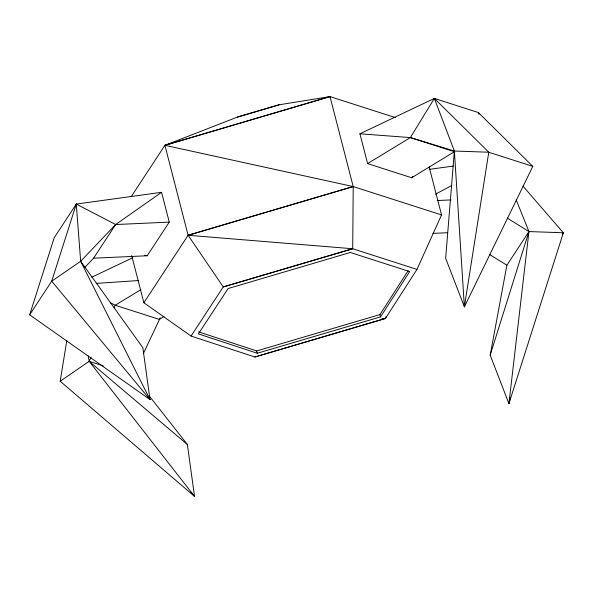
<?xml version="1.0" encoding="UTF-8"?>
<svg xmlns="http://www.w3.org/2000/svg" width="593" height="593" viewBox="0 0 593 593"><rect width="100%" height="100%" fill="white"/><g stroke="black" fill="none" stroke-linecap="round" stroke-linejoin="round"><path stroke-width="0.89" d="M429.139 166.833L441.54 214.925L416.99 269.392L352.709 248.749L353.213 186.565L330.012 96.6L279.11 104.783L237.37 117.095L164.906 145.315L131.223 196.691M367.601 163.601L410.363 137.583L434.35 98.423L454.371 151.022L445.654 258.311L464.378 306.818L532.81 166.374L478.388 112.566L434.35 98.423L359.914 133.788L367.601 163.601L411.638 177.744L454.401 151.726L410.363 137.583L359.914 133.788M410.363 137.583L454.371 151.022L464.378 306.818L488.773 152.231L434.35 98.423M149.154 395.813L187.366 444.483L194.534 496.4L60.19 381.225L66.846 340.278M522.952 186.098L563.35 232.775L508.913 403.64L490.189 355.14L506.889 265.212L528.949 231.566L516.214 199.878M510.395 397.362L508.913 403.64L528.949 231.566L507.163 218.068M464.378 306.818L464.808 305.024M490.189 355.14L528.949 231.566L563.35 232.775L562.349 234.302M169.257 222.123L115.642 224.539L76.275 204.074L80.663 261.283L142.831 347.661L149.999 399.571L29.65 314.831L54.222 237.711L76.275 204.074L161.57 192.302L169.257 222.123L147.205 255.761L93.583 258.185L84.68 267.539M76.275 204.074L51.71 281.186L29.65 314.831M131.69 255.546L143.862 302.756L191.057 336.053L254.834 357.001L385.428 318.471L386.036 316.751M91.092 357.142L89.15 361.33L60.19 381.225M114.064 307.752L115.227 305.239L140.941 289.599M143.306 353.702L160.243 317.826M198.662 331.887L256.687 350.945L379.935 314.586L408.095 270.793M380.528 316.892L409.681 271.557L350.3 252.492L228.127 288.539L198.381 333.903L257.28 353.258L380.528 316.892L379.935 314.586M254.834 357.001L385.428 318.471L416.99 269.392M93.583 258.185L115.642 224.539L161.57 192.302M143.862 302.756L188.107 235.273L353.213 186.565L441.54 214.925M191.057 336.053L223.257 286.938L352.709 248.749L188.107 235.273L164.906 145.315L330.012 96.6L395.605 117.666M80.663 261.283L149.999 399.571L51.71 281.186L80.663 261.283L115.642 224.539M411.638 177.744L412.958 176.455M163.987 316.506L159.265 319.382L115.227 305.239L110.305 302.682M435.521 194.185L451.851 185.439M91.759 277.22L132.758 257.74M279.11 104.783L237.37 117.095M330.012 96.6L164.906 145.315L353.213 186.565L188.107 235.273L223.257 286.938L352.709 248.749M429.421 169.361L453.267 166.07M381.744 318.789L385.428 318.471M96.17 283.402L138.636 280.533M437.174 200.538L451.058 199.908M432.875 233.375L447.559 232.715M454.371 151.022L488.773 152.231L532.81 166.374M144.492 255.235L147.205 255.761M103.241 365.851L89.15 361.33L88.201 355.859M489.774 254.605L506.889 265.212M187.366 444.483L89.15 361.33L194.534 496.4L190.85 492.279M148.168 397.48L149.999 399.571M478.388 112.566L479.048 114.286M256.687 350.945L257.28 353.258"/></g></svg>
